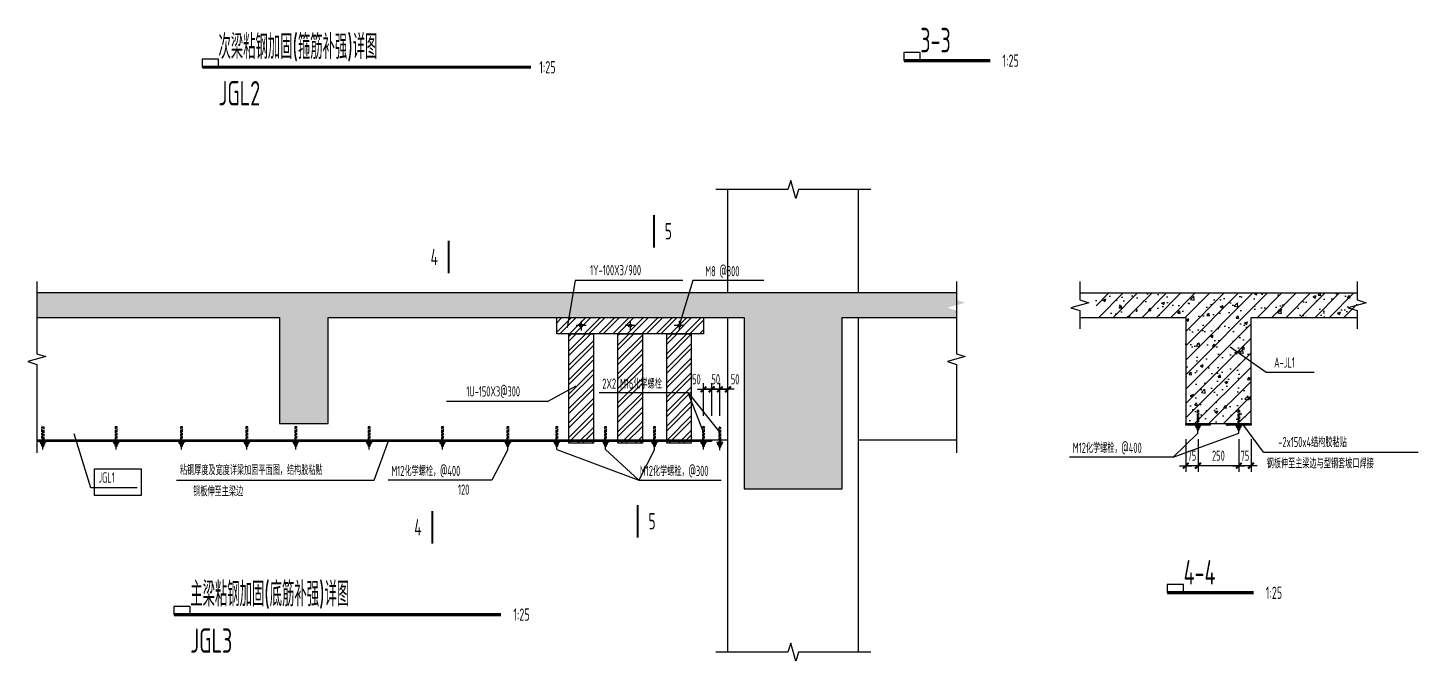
# Model space of a CAD drawing. Extents: x -469675 to 2400000, y -476501 to 2085364.
# Drawn here: x 503435 to 511958, y 372196 to 376075 of the extents above; entities that cross this region are included whole.
import ezdxf
from ezdxf.enums import TextEntityAlignment as Align

# ---------------------------------------------------------------- set-up
doc = ezdxf.new("R2010")
doc.units = 0
doc.header["$LTSCALE"] = 1000
doc.header["$MEASUREMENT"] = 0
doc.linetypes.add('DASH', pattern=[0.35, 0.25, -0.1])
doc.linetypes.add('DOTE', pattern=[2.42, 2, -0.2, 0.02, -0.2])
doc.layers.get('0').update_dxf_attribs({"linetype": 'CONTINUOUS', "lineweight": 20})
doc.layers.get('Defpoints').update_dxf_attribs({"linetype": 'CONTINUOUS'})
for name, color, linetype in [('C-DETAIL', 3, 'CONTINUOUS'), ('C-DETAIL_DIM', 3, 'CONTINUOUS'), ('C-DETAIL_STEEL_BOLT', 2, 'CONTINUOUS'), ('C-DETAIL_STEEL_HATCH', 8, 'CONTINUOUS'), ('C-DETAIL_STEEL_PL', 4, 'CONTINUOUS'), ('C-DETAIL_TEXT', 4, 'CONTINUOUS'), ('C-PLAN_SECMK', 4, 'CONTINUOUS')]:
    doc.layers.add(name, color=color, linetype=linetype)
doc.layers.add('C-注释', color=30, linetype='CONTINUOUS', plot=False)
doc.styles.add('DIM_FONT', font='gbxwxt.shx', dxfattribs={"width": 0.7, "bigfont": 'gbhzfs.shx'})
doc.styles.add('GBSTYLE', font='gbxwxt.shx', dxfattribs={"width": 0.7, "bigfont": 'gbhzfs.shx'})
doc.dimstyles.new('XB DIMN25', dxfattribs={"dimscale": 0.25, "dimtxt": 250, "dimasz": 1, "dimexe": 150, "dimexo": 150, "dimgap": 120, "dimtad": 1, "dimdec": 0, "dimzin": 0, "dimdsep": 46, "dimtxsty": 'DIM_FONT', "dimblk": '_dimx', "dimcen": 0.09, "dimclrd": 3, "dimclre": 3, "dimclrt": 7, "dimazin": 0, "dimtfac": 1, "dimtdec": 0, "dimtix": 1, "dimtmove": 2, "dimatfit": 3, "dimldrblk": '_dimx', "dimfxl": 0, "dimtolj": 1, "dimtzin": 0, "dimarcsym": 0})
pattern_1 = [(45, (-40519.7, -13810.71), (-44.194174, 44.194174), []), (45, (-40490.237, -13810.71), (-44.194174, 44.194174), [])]

# ---------------------------------------------------------------- blocks, each defined once
blk = doc.blocks.new('bolt_nut')
at = {"layer": 'C-DETAIL_STEEL_BOLT', "color": 7, "linetype": 'Continuous', "ltscale": 10}
for p, q in [((-1, 0.95), (-1, 0.05)), ((0.75, 1), (-0.75, 1)), ((0.75, 0), (-0.75, 0)), ((-0.5, 0.05), (-0.5, 0.95)), ((0.5, 0.05), (0.5, 0.95)), ((1, 0.95), (1, 0.05))]:
    blk.add_line(p, q, dxfattribs=at)
for centre, radius, start, end in [((-0.75, 0.35), 0.65, 67.38014, 112.61986), ((-0.75, 0.65), 0.65, 247.38014, 292.61986), ((0, -1.53), 2.53, 78.57881, 101.42119), ((0, 2.53), 2.53, 258.57881, 281.42119), ((0.75, 0.35), 0.65, 67.38014, 112.61986), ((0.75, 0.65), 0.65, 247.38014, 292.61986)]:
    blk.add_arc(centre, radius, start, end, dxfattribs=at)
blk = doc.blocks.new('bolt_out')
at = {"color": 7, "linetype": 'Continuous', "ltscale": 10}
for p, q in [((-0.3, 1.25), (-0.5, 1)), ((-0.3, 1.25), (0.3, 1.25)), ((0.3, 1.25), (0.5, 1))]:
    blk.add_line(p, q, dxfattribs=at)
at = {"color": 8, "linetype": 'Continuous', "ltscale": 10}
for p, q in [((-0.5, 0.5), (0.5, 0.5)), ((-0.3, 0.75), (0.3, 0.75)), ((-0.3, 0.25), (0.3, 0.25))]:
    blk.add_line(p, q, dxfattribs=at)
at = {"color": 7, "linetype": 'Continuous', "ltscale": 10}
blk.add_lwpolyline([(-0.5, 0), (0.5, 0), (0.5, 1), (-0.5, 1), (-0.5, 0)], dxfattribs=at)
blk = doc.blocks.new('A$C46161014')
at = {"layer": 'C-DETAIL_STEEL_BOLT', "color": 1, "linetype": 'DOTE', "ltscale": 0.1}
blk.add_line((0, 79.6), (0, -165), dxfattribs=at)
at = {"layer": 'C-DETAIL_STEEL_BOLT', "color": 7, "ltscale": 10}
blk.add_lwpolyline([(-30, 5), (-30, 0), (30, 0), (30, 5)], close=True, dxfattribs=at)
at = {"layer": 'C-DETAIL_STEEL_BOLT', "color": 8, "linetype": 'DASH', "ltscale": 0.1}
blk.add_lwpolyline([(-10, 40), (-10, -150), (10, -150), (10, 40)], dxfattribs=at)
at = {"layer": 'C-DETAIL_STEEL_BOLT', "ltscale": 10, "xscale": 20, "yscale": 20, "zscale": 20}
for name, p in [('bolt_nut', (0, 5)), ('bolt_out', (0, 25))]:
    blk.add_blockref(name, p, dxfattribs=at)
blk = doc.blocks.new('_dimx')
blk.add_line((-150, 0), (150, 0))
at = {"const_width": 50}
blk.add_lwpolyline([(-70, -70), (70, 70)], dxfattribs=at)
blk = doc.blocks.new('*D1853')
at = {"layer": 'C-DETAIL_DIM', "color": 3, "lineweight": -2, "ltscale": 0.25, "transparency": 16777216}
for p, q in [((507576.8, 373861.2), (507576.6, 373861.2)), ((507577.1, 373698.7), (507577.1, 373898.7)), ((507627.1, 373861.2), (507577.1, 373861.2)), ((507627.1, 373698.7), (507627.1, 373898.7)), ((507627.3, 373861.2), (507627.6, 373861.2))]:
    blk.add_line(p, q, dxfattribs=at)
at = {"layer": 'Defpoints', "color": 0, "ltscale": 0.25, "transparency": 16777216}
for p in [(507577.1, 373861.2), (507577.1, 373661.2), (507627.1, 373661.2)]:
    blk.add_point(p, dxfattribs=at)
at = {"layer": 'C-DETAIL_DIM', "color": 3, "lineweight": -2, "ltscale": 0.25, "transparency": 16777216, "xscale": 0.25, "yscale": 0.25, "zscale": 0.25}
blk.add_blockref('_dimx', (507577.1, 373861.2), dxfattribs=at)
at = {"layer": 'C-DETAIL_DIM', "color": 3, "lineweight": -2, "ltscale": 0.25, "transparency": 16777216, "xscale": 0.25, "yscale": 0.25, "zscale": 0.25, "rotation": 180}
blk.add_blockref('_dimx', (507627.1, 373861.2), dxfattribs=at)
at = {"layer": 'C-DETAIL_DIM', "color": 7, "ltscale": 0.25, "transparency": 16777216, "insert": (507533.3, 373922.5), "char_height": 62.5, "attachment_point": 5, "style": 'DIM_FONT'}
blk.add_mtext('\\A1;50', dxfattribs=at)
blk = doc.blocks.new('*D1854')
at = {"layer": 'C-DETAIL_DIM', "color": 3, "lineweight": -2, "ltscale": 0.25, "transparency": 16777216}
for p, q in [((507676.8, 373861.2), (507676.6, 373861.2)), ((507677.1, 373698.7), (507677.1, 373898.7)), ((507727.1, 373861.2), (507677.1, 373861.2)), ((507727.1, 373698.7), (507727.1, 373898.7)), ((507727.3, 373861.2), (507727.6, 373861.2))]:
    blk.add_line(p, q, dxfattribs=at)
at = {"layer": 'Defpoints', "color": 0, "ltscale": 0.25, "transparency": 16777216}
for p in [(507677.1, 373861.2), (507677.1, 373661.2), (507727.1, 373661.2)]:
    blk.add_point(p, dxfattribs=at)
at = {"layer": 'C-DETAIL_DIM', "color": 3, "lineweight": -2, "ltscale": 0.25, "transparency": 16777216, "xscale": 0.25, "yscale": 0.25, "zscale": 0.25}
blk.add_blockref('_dimx', (507677.1, 373861.2), dxfattribs=at)
at = {"layer": 'C-DETAIL_DIM', "color": 3, "lineweight": -2, "ltscale": 0.25, "transparency": 16777216, "xscale": 0.25, "yscale": 0.25, "zscale": 0.25, "rotation": 180}
blk.add_blockref('_dimx', (507727.1, 373861.2), dxfattribs=at)
at = {"layer": 'C-DETAIL_DIM', "color": 7, "ltscale": 0.25, "transparency": 16777216, "insert": (507770.8, 373922.5), "char_height": 62.5, "attachment_point": 5, "style": 'DIM_FONT'}
blk.add_mtext('\\A1;50', dxfattribs=at)
blk = doc.blocks.new('*D1855')
at = {"layer": 'C-DETAIL_DIM', "color": 3, "lineweight": -2, "ltscale": 0.25, "transparency": 16777216}
for p, q in [((507626.8, 373861.2), (507626.6, 373861.2)), ((507627.1, 373698.7), (507627.1, 373898.7)), ((507677.1, 373861.2), (507627.1, 373861.2)), ((507677.1, 373698.7), (507677.1, 373898.7)), ((507677.3, 373861.2), (507677.6, 373861.2))]:
    blk.add_line(p, q, dxfattribs=at)
at = {"layer": 'Defpoints', "color": 0, "ltscale": 0.25, "transparency": 16777216}
for p in [(507627.1, 373861.2), (507627.1, 373661.2), (507677.1, 373661.2)]:
    blk.add_point(p, dxfattribs=at)
at = {"layer": 'C-DETAIL_DIM', "color": 3, "lineweight": -2, "ltscale": 0.25, "transparency": 16777216, "xscale": 0.25, "yscale": 0.25, "zscale": 0.25}
blk.add_blockref('_dimx', (507627.1, 373861.2), dxfattribs=at)
at = {"layer": 'C-DETAIL_DIM', "color": 3, "lineweight": -2, "ltscale": 0.25, "transparency": 16777216, "xscale": 0.25, "yscale": 0.25, "zscale": 0.25, "rotation": 180}
blk.add_blockref('_dimx', (507677.1, 373861.2), dxfattribs=at)
at = {"layer": 'C-DETAIL_DIM', "color": 7, "ltscale": 0.25, "transparency": 16777216, "insert": (507652.1, 373922.5), "char_height": 62.5, "attachment_point": 5, "style": 'DIM_FONT'}
blk.add_mtext('\\A1;50', dxfattribs=at)
blk = doc.blocks.new('剖面号')
at = {"layer": 'C-PLAN_SECMK', "color": 3, "const_width": 50, "flags": 128}
blk.add_lwpolyline([(400, 0), (-400, 0)], dxfattribs=at)
at = {"layer": 'C-PLAN_SECMK', "style": 'GBSTYLE', "width": 0.7}
blk.add_attdef('剖面号', text='', height=400, rotation=360, dxfattribs=at).set_placement((0, 350), align=Align.MIDDLE_CENTER)
blk = doc.blocks.new('*D1856')
at = {"layer": 'C-DETAIL_DIM', "color": 3, "lineweight": -2, "ltscale": 0.25, "transparency": 16777216}
for p, q in [((510533.4, 373555.8), (510533.4, 373355.8)), ((510608.4, 373555.8), (510608.4, 373355.8)), ((510533.1, 373393.3), (510532.9, 373393.3)), ((510608.4, 373393.3), (510533.4, 373393.3)), ((510608.6, 373393.3), (510608.9, 373393.3))]:
    blk.add_line(p, q, dxfattribs=at)
at = {"layer": 'Defpoints', "color": 0, "ltscale": 0.25, "transparency": 16777216}
for p in [(510533.4, 373593.3), (510608.4, 373593.3), (510533.4, 373393.3)]:
    blk.add_point(p, dxfattribs=at)
at = {"layer": 'C-DETAIL_DIM', "color": 3, "lineweight": -2, "ltscale": 0.25, "transparency": 16777216, "xscale": 0.25, "yscale": 0.25, "zscale": 0.25}
blk.add_blockref('_dimx', (510533.4, 373393.3), dxfattribs=at)
at = {"layer": 'C-DETAIL_DIM', "color": 3, "lineweight": -2, "ltscale": 0.25, "transparency": 16777216, "xscale": 0.25, "yscale": 0.25, "zscale": 0.25, "rotation": 180}
blk.add_blockref('_dimx', (510608.4, 373393.3), dxfattribs=at)
at = {"layer": 'C-DETAIL_DIM', "color": 7, "ltscale": 0.25, "transparency": 16777216, "insert": (510570.9, 373454.6), "char_height": 62.5, "attachment_point": 5, "style": 'DIM_FONT'}
blk.add_mtext('\\A1;75', dxfattribs=at)
blk = doc.blocks.new('*D1857')
at = {"layer": 'C-DETAIL_DIM', "color": 3, "lineweight": -2, "ltscale": 0.25, "transparency": 16777216}
for p, q in [((510858.4, 373555.8), (510858.4, 373355.8)), ((510933.4, 373555.8), (510933.4, 373355.8)), ((510858.1, 373393.3), (510857.9, 373393.3)), ((510933.4, 373393.3), (510858.4, 373393.3)), ((510933.6, 373393.3), (510933.9, 373393.3))]:
    blk.add_line(p, q, dxfattribs=at)
at = {"layer": 'Defpoints', "color": 0, "ltscale": 0.25, "transparency": 16777216}
for p in [(510858.4, 373593.3), (510933.4, 373593.3), (510858.4, 373393.3)]:
    blk.add_point(p, dxfattribs=at)
at = {"layer": 'C-DETAIL_DIM', "color": 3, "lineweight": -2, "ltscale": 0.25, "transparency": 16777216, "xscale": 0.25, "yscale": 0.25, "zscale": 0.25}
blk.add_blockref('_dimx', (510858.4, 373393.3), dxfattribs=at)
at = {"layer": 'C-DETAIL_DIM', "color": 3, "lineweight": -2, "ltscale": 0.25, "transparency": 16777216, "xscale": 0.25, "yscale": 0.25, "zscale": 0.25, "rotation": 180}
blk.add_blockref('_dimx', (510933.4, 373393.3), dxfattribs=at)
at = {"layer": 'C-DETAIL_DIM', "color": 7, "ltscale": 0.25, "transparency": 16777216, "insert": (510895.9, 373454.6), "char_height": 62.5, "attachment_point": 5, "style": 'DIM_FONT'}
blk.add_mtext('\\A1;75', dxfattribs=at)
blk = doc.blocks.new('*D1858')
at = {"layer": 'C-DETAIL_DIM', "color": 3, "lineweight": -2, "ltscale": 0.25, "transparency": 16777216}
for p, q in [((510608.4, 373555.8), (510608.4, 373355.8)), ((510858.4, 373555.8), (510858.4, 373355.8)), ((510858.1, 373393.3), (510608.6, 373393.3))]:
    blk.add_line(p, q, dxfattribs=at)
at = {"layer": 'Defpoints', "color": 0, "ltscale": 0.25, "transparency": 16777216}
for p in [(510608.4, 373593.3), (510858.4, 373593.3), (510608.4, 373393.3)]:
    blk.add_point(p, dxfattribs=at)
at = {"layer": 'C-DETAIL_DIM', "color": 3, "lineweight": -2, "ltscale": 0.25, "transparency": 16777216, "xscale": 0.25, "yscale": 0.25, "zscale": 0.25, "rotation": 180}
blk.add_blockref('_dimx', (510608.4, 373393.3), dxfattribs=at)
at = {"layer": 'C-DETAIL_DIM', "color": 3, "lineweight": -2, "ltscale": 0.25, "transparency": 16777216, "xscale": 0.25, "yscale": 0.25, "zscale": 0.25}
blk.add_blockref('_dimx', (510858.4, 373393.3), dxfattribs=at)
at = {"layer": 'C-DETAIL_DIM', "color": 7, "ltscale": 0.25, "transparency": 16777216, "insert": (510733.4, 373454.6), "char_height": 62.5, "attachment_point": 5, "style": 'DIM_FONT'}
blk.add_mtext('\\A1;250', dxfattribs=at)
blk = doc.blocks.new('ANC_BOLT')
at = {"layer": 'C-DETAIL_STEEL_BOLT', "color": 1, "linetype": 'DOTE', "ltscale": 0.1}
for p, q in [((1.5, 0), (-1.5, 0)), ((0, 1.5), (0, -1.5))]:
    blk.add_line(p, q, dxfattribs=at)
at = {"layer": 'C-DETAIL_STEEL_BOLT', "ltscale": 0.1}
blk.add_circle((0, 0), 0.5, dxfattribs=at)

msp = doc.modelspace()

# ---------------------------------------------------------------- hatches: boundary and pattern name
at = {"layer": 'C-DETAIL_STEEL_HATCH'}
h = msp.add_hatch(dxfattribs=at)
h.set_pattern_fill('钢筋混凝土', color=8, scale=25, style=0)
h.set_pattern_definition([(45, (-35332.525, -19885.4), (-44.194174, 44.194174), []), (50, (-35332.53, -19885.4), (179.315046, -15.688034), [18.75, -206.25]), (355, (-35332.53, -19885.4), (-34.687833, 188.048033), [15, -165]), (100.4514, (-35317.58, -19886.7), (144.627345, 172.359886), [15.935047, -175.28553]), (46.1842, (-35332.53, -19835.4), (266.81026, -41.37975), [28.125, -309.375]), (96.6356, (-35310.3, -19838.85), (233.66568, 243.52947), [23.90257, -262.92825]), (351.1842, (-35332.53, -19835.4), (233.66549, 243.52965), [22.5, -247.5]), (21, (-35307.53, -19847.9), (149.226763, -100.654723), [18.75, -206.25]), (326, (-35307.53, -19847.9), (60.828833, 181.28751), [15, -165]), (71.4514, (-35295.09, -19856.29), (210.055657, 80.632624), [15.935047, -175.28553]), (37.5, (-35332.525, -19885.4), (3.039964, 83.2234635), [0, -163, 0, -167.5, 0, -165.625]), (7.5, (-35332.525, -19885.4), (65.767384, 98.602928), [0, -95.5, 0, -159.25, 0, -63.125]), (327.5, (-35388.275, -19885.4), (133.455609, -5.638718), [0, -62.5, 0, -195, 0, -258.75]), (317.5, (-35413.28, -19885.4), (145.796542, 25.026246), [0, -81.25, 0, -129.5, 0, -183.75])])
h.paths.add_polyline_path([(508427.0924, 374301.0762), (509127.0924, 374301.0762), (509127.0924, 374343.5762), (509072.0924, 374361.0762), (509182.0924, 374391.0762), (509127.0924, 374408.5762), (509127.0924, 374451.0762), (503489.934, 374451.0762), (503489.934, 374301.0762), (504977.0924, 374301.0762), (504977.0924, 373651.0762), (505277.0924, 373651.0762), (505277.0924, 374301.0762), (507827.0924, 374301.0762), (507827.0924, 373251.0762), (508427.0924, 373251.0762)])
h = msp.add_hatch(dxfattribs=at)
h.set_pattern_fill('钢筋混凝土', color=8, scale=25, style=0)
h.set_pattern_definition([(45, (-35684.13, -19885.4), (-44.194174, 44.194174), []), (50, (-35684.13, -19885.4), (179.315046, -15.688034), [18.75, -206.25]), (355, (-35684.13, -19885.4), (-34.687833, 188.048033), [15, -165]), (100.4514, (-35669.19, -19886.7), (144.627345, 172.359886), [15.935047, -175.28553]), (46.1842, (-35684.13, -19835.4), (266.81026, -41.37975), [28.125, -309.375]), (96.6356, (-35661.9, -19838.85), (233.66568, 243.52947), [23.90257, -262.92825]), (351.1842, (-35684.13, -19835.4), (233.66549, 243.52965), [22.5, -247.5]), (21, (-35659.13, -19847.9), (149.226763, -100.654723), [18.75, -206.25]), (326, (-35659.13, -19847.9), (60.828833, 181.28751), [15, -165]), (71.4514, (-35646.7, -19856.29), (210.055657, 80.632624), [15.935047, -175.28553]), (37.5, (-35684.13, -19885.4), (3.039964, 83.2234635), [0, -163, 0, -167.5, 0, -165.625]), (7.5, (-35684.13, -19885.4), (65.767384, 98.602928), [0, -95.5, 0, -159.25, 0, -63.125]), (327.5, (-35739.88, -19885.4), (133.455609, -5.638718), [0, -62.5, 0, -195, 0, -258.75]), (317.5, (-35764.88, -19885.4), (145.796542, 25.026246), [0, -81.25, 0, -129.5, 0, -183.75])])
h.paths.add_polyline_path([(510933.3511, 374301.0762), (511583.3511, 374301.0762), (511583.3511, 374451.0762), (509983.3511, 374451.0762), (509983.3511, 374301.0762), (510533.3511, 374301.0762), (510533.3511, 373651.0762), (510933.3511, 373651.0762)])
at = {"layer": 'C-DETAIL_STEEL_HATCH', "linetype": 'ByBlock', "lineweight": -2, "ltscale": 0.25}
h = msp.add_hatch(dxfattribs=at)
h.set_pattern_fill('金属', color=8, scale=25, style=0)
h.set_pattern_definition([(45, (-40519.7, -13710.71), (-44.194174, 44.194174), []), (45, (-40490.237, -13710.71), (-44.194174, 44.194174), [])])
h.paths.add_polyline_path([(506677.0924, 374301.0762), (506677.0924, 374201.0762), (507577.0924, 374201.0762), (507577.0924, 374301.0762)])
h = msp.add_hatch(dxfattribs=at)
h.set_pattern_fill('金属', color=8, scale=25, style=0)
h.set_pattern_definition(pattern_1)
h.paths.add_polyline_path([(506902.0924, 373531.0762), (506902.0924, 374201.0762), (506752.0924, 374201.0762), (506752.0924, 373531.0762)])
h = msp.add_hatch(dxfattribs=at)
h.set_pattern_fill('金属', color=8, scale=25, style=0)
h.set_pattern_definition(pattern_1)
h.paths.add_polyline_path([(507202.0924, 373531.0762), (507202.0924, 374201.0762), (507052.0924, 374201.0762), (507052.0924, 373531.0762)])
h = msp.add_hatch(dxfattribs=at)
h.set_pattern_fill('金属', color=8, scale=25, style=0)
h.set_pattern_definition(pattern_1)
h.paths.add_polyline_path([(507502.0924, 373531.0762), (507502.0924, 374201.0762), (507352.0924, 374201.0762), (507352.0924, 373531.0762)])
at = {"layer": 'C-DETAIL_STEEL_HATCH'}
h = msp.add_hatch(dxfattribs=at)
h.set_pattern_fill('标准钢筋混凝土', color=8, scale=0.25, style=0)
h.set_pattern_definition([(45, (-35759.13, -19837.65), (-47.022601, 47.022601), []), (50, (-35759.13, -19885.4), (179.315046, -15.688034), [18.75, -206.25]), (355, (-35759.13, -19885.4), (-34.687833, 188.048033), [15, -165]), (100.4514, (-35744.19, -19886.7), (144.627345, 172.359886), [15.935047, -175.28553]), (46.1842, (-35759.13, -19835.4), (266.81026, -41.37975), [28.125, -309.375]), (96.6356, (-35736.9, -19838.85), (233.66568, 243.52947), [23.90257, -262.92825]), (351.1842, (-35759.13, -19835.4), (233.66549, 243.52965), [22.5, -247.5]), (21, (-35734.13, -19847.9), (149.226763, -100.654723), [18.75, -206.25]), (326, (-35734.13, -19847.9), (60.828833, 181.28751), [15, -165]), (71.4514, (-35721.7, -19856.29), (210.055657, 80.632624), [15.935047, -175.28553]), (37.5, (-35759.13, -19885.4), (3.039964, 83.2234635), [0, -163, 0, -167.5, 0, -165.625]), (7.5, (-35759.13, -19885.4), (65.767384, 98.602928), [0, -95.5, 0, -159.25, 0, -63.125]), (327.5, (-35814.88, -19885.4), (133.455609, -5.638718), [0, -62.5, 0, -195, 0, -258.75]), (317.5, (-35839.88, -19885.4), (145.796542, 25.026246), [0, -81.25, 0, -129.5, 0, -183.75])])
h.paths.add_polyline_path([(510683.3511, 373651.0762), (510533.3511, 373651.0762), (510533.3511, 373641.0762), (510683.3511, 373641.0762)])
h = msp.add_hatch(dxfattribs=at)
h.set_pattern_fill('标准钢筋混凝土', color=8, scale=0.25, style=0)
h.set_pattern_definition([(45, (-35484.13, -19837.65), (-47.022601, 47.022601), []), (50, (-35484.13, -19885.4), (179.315046, -15.688034), [18.75, -206.25]), (355, (-35484.13, -19885.4), (-34.687833, 188.048033), [15, -165]), (100.4514, (-35469.19, -19886.7), (144.627345, 172.359886), [15.935047, -175.28553]), (46.1842, (-35484.13, -19835.4), (266.81026, -41.37975), [28.125, -309.375]), (96.6356, (-35461.9, -19838.85), (233.66568, 243.52947), [23.90257, -262.92825]), (351.1842, (-35484.13, -19835.4), (233.66549, 243.52965), [22.5, -247.5]), (21, (-35459.13, -19847.9), (149.226763, -100.654723), [18.75, -206.25]), (326, (-35459.13, -19847.9), (60.828833, 181.28751), [15, -165]), (71.4514, (-35446.7, -19856.29), (210.055657, 80.632624), [15.935047, -175.28553]), (37.5, (-35484.13, -19885.4), (3.039964, 83.2234635), [0, -163, 0, -167.5, 0, -165.625]), (7.5, (-35484.13, -19885.4), (65.767384, 98.602928), [0, -95.5, 0, -159.25, 0, -63.125]), (327.5, (-35539.88, -19885.4), (133.455609, -5.638718), [0, -62.5, 0, -195, 0, -258.75]), (317.5, (-35564.88, -19885.4), (145.796542, 25.026246), [0, -81.25, 0, -129.5, 0, -183.75])])
h.paths.add_polyline_path([(510933.3511, 373651.0762), (510783.3511, 373651.0762), (510783.3511, 373641.0762), (510933.3511, 373641.0762)])
msp.add_hatch(color=256, dxfattribs=at).paths.add_polyline_path([(503489.934, 373551.0762), (503489.934, 373541.0762), (507627.0924, 373541.0762), (507627.0924, 373551.0762)])

# ---------------------------------------------------------------- linework, layer by layer
at = {"layer": 'C-DETAIL', "ltscale": 0.25}
for p, q in [((507727.0924, 374451.0762), (507727.0924, 375085.4073)), ((508527.0924, 374451.0762), (508527.0924, 375085.4073)), ((509127.0924, 374451.0762), (503489.934, 374451.0762)), ((503489.934, 374301.0762), (504977.0924, 374301.0762)), ((505277.0924, 374301.0762), (507827.0924, 374301.0762)), ((507727.0924, 372251.0762), (507727.0924, 374301.0762)), ((507827.0924, 374301.0762), (507827.0924, 373251.0762)), ((508427.0924, 373251.0762), (508427.0924, 374301.0762)), ((508427.0924, 374301.0762), (509127.0924, 374301.0762)), ((508527.0924, 372251.0762), (508527.0924, 374301.0762)), ((503489.934, 373551.0762), (504877.0924, 373551.0762)), ((505177.0924, 373551.0762), (507727.0924, 373551.0762)), ((508527.0924, 373551.0762), (509127.0924, 373551.0762)), ((507827.0924, 373251.0762), (508427.0924, 373251.0762))]:
    msp.add_line(p, q, dxfattribs=at)
at = {"layer": 'C-DETAIL', "ltscale": 0.25, "flags": 128}
for points in [[(508602.0924, 375085.4073), (508159.5924, 375085.4073), (508142.0924, 375030.4073), (508112.0924, 375140.4073), (508094.5924, 375085.4073), (507652.0924, 375085.4073)], [(503489.934, 374521.0762), (503489.934, 374078.5762), (503544.934, 374061.0762), (503434.934, 374031.0762), (503489.934, 374013.5762), (503489.934, 373471.0762)], [(509127.0924, 374521.0762), (509127.0924, 374078.5762), (509182.0924, 374061.0762), (509072.0924, 374031.0762), (509127.0924, 374013.5762), (509127.0924, 373471.0762)], [(509883.3511, 374521.0762), (509883.3511, 374408.5762), (509938.3511, 374391.0762), (509828.3511, 374361.0762), (509883.3511, 374343.5762), (509883.3511, 374231.0762)], [(511583.3511, 374521.0762), (511583.3511, 374408.5762), (511638.3511, 374391.0762), (511528.3511, 374361.0762), (511583.3511, 374343.5762), (511583.3511, 374231.0762)], [(508602.0924, 372251.0762), (508159.5924, 372251.0762), (508142.0924, 372196.0762), (508112.0924, 372306.0762), (508094.5924, 372251.0762), (507652.0924, 372251.0762)]]:
    msp.add_lwpolyline(points, dxfattribs=at)
at = {"layer": 'C-DETAIL', "ltscale": 0.25}
for points in [[(505277.0924, 374451.0762), (504977.0924, 374451.0762)], [(504977.0924, 374301.0762), (504977.0924, 373651.0762), (505277.0924, 373651.0762), (505277.0924, 374301.0762)]]:
    msp.add_lwpolyline(points, dxfattribs=at)
at = {"layer": 'C-DETAIL', "linetype": 'ByBlock', "lineweight": -2, "ltscale": 0.25}
for points in [[(509883.3511, 374451.0762), (511583.3511, 374451.0762)], [(509883.3511, 374301.0762), (510533.3511, 374301.0762), (510533.3511, 373651.0762), (510933.3511, 373651.0762), (510933.3511, 374301.0762), (511583.3511, 374301.0762)]]:
    msp.add_lwpolyline(points, dxfattribs=at)
at = {"layer": 'C-DETAIL_STEEL_PL', "ltscale": 0.25}
for points in [[(506677.0924, 374301.0762), (507577.0924, 374301.0762), (507577.0924, 374201.0762), (506677.0924, 374201.0762)], [(506752.0924, 374201.0762), (506902.0924, 374201.0762), (506902.0924, 373531.0762), (506752.0924, 373531.0762)], [(507052.0924, 374201.0762), (507202.0924, 374201.0762), (507202.0924, 373531.0762), (507052.0924, 373531.0762)], [(507352.0924, 374201.0762), (507502.0924, 374201.0762), (507502.0924, 373531.0762), (507352.0924, 373531.0762)], [(510533.3511, 373651.0762), (510683.3511, 373651.0762), (510683.3511, 373641.0762), (510533.3511, 373641.0762)], [(510783.3511, 373651.0762), (510933.3511, 373651.0762), (510933.3511, 373641.0762), (510783.3511, 373641.0762)]]:
    msp.add_lwpolyline(points, close=True, dxfattribs=at)
msp.add_lwpolyline([(503489.934, 373551.0762), (507627.0924, 373551.0762), (507627.0924, 373541.0762), (503489.934, 373541.0762)], dxfattribs=at)
at = {"layer": 'C-DETAIL_TEXT', "linetype": 'ByBlock', "lineweight": -2, "ltscale": 0.25}
for p, q in [((506790.1007, 374528.4756), (506741.0081, 374239.5777)), ((511027.0146, 373963.0807), (510806.1441, 374119.3983)), ((506621.1194, 373785.8258), (506795.8499, 373882.568)), ((507483.9124, 373839.8279), (507677.0924, 373597.4204)), ((503820.3987, 373258.3732), (503718.7235, 373588.8796)), ((505558.4277, 373305.1012), (505645.8947, 373545.787))]:
    msp.add_line(p, q, dxfattribs=at)
at = {"layer": 'C-DETAIL_TEXT', "ltscale": 0.25}
for p, q in [((507450.1462, 374528.4756), (506790.1007, 374528.4756)), ((507510.7813, 374528.4756), (507427.0924, 374251.0762)), ((507945.8758, 374528.4756), (507510.7813, 374528.4756)), ((511321.2697, 373963.0807), (511027.0146, 373963.0807)), ((506621.1194, 373785.8258), (506002.1208, 373785.8258)), ((510456.8897, 373446.4519), (510858.3511, 373593.3162)), ((511008.9529, 373475.9424), (510882.5708, 373647.0012)), ((506677.0924, 373493.3162), (507179.6492, 373305.1012)), ((507179.6492, 373305.1012), (506977.0924, 373493.3162)), ((511008.9529, 373475.9424), (511958.2027, 373475.9424)), ((504106.1414, 373258.3732), (503820.3987, 373258.3732)), ((504345.5074, 373305.1012), (505558.4277, 373305.1012))]:
    msp.add_line(p, q, dxfattribs=at)
at = {"layer": 'C-DETAIL_TEXT', "color": 3, "linetype": 'Continuous', "ltscale": 0.25, "const_width": 20, "flags": 128}
for points in [[(509334.8428, 375874.5233), (508805.9652, 375874.5233)], [(510949.2477, 372615.182), (510420.3701, 372615.182)], [(506336.2037, 372481.6263), (504331.0645, 372481.6263)]]:
    msp.add_lwpolyline(points, dxfattribs=at)
at = {"layer": 'C-DETAIL_TEXT', "color": 3, "ltscale": 0.25, "const_width": 17.5, "flags": 128}
msp.add_lwpolyline([(506519.8092, 375833.9245), (504503.8737, 375833.9245)], dxfattribs=at)
at = {"layer": 'C-DETAIL_TEXT', "ltscale": 0.25, "flags": 128}
for points in [[(507577.0924, 373599.159), (507483.9124, 373839.8279), (506937.0787, 373839.8279)], [(510608.3511, 373593.3162), (510456.8897, 373446.4519), (509820.8292, 373446.4519)], [(506377.0924, 373493.3162), (506279.6492, 373305.1012), (505643.5887, 373305.1012)], [(507277.0924, 373493.3162), (507179.6492, 373305.1012), (507685.2757, 373305.1012)]]:
    msp.add_lwpolyline(points, dxfattribs=at)
at = {"layer": 'C-注释'}
for points in [[(504603.8737, 375883.9245), (504503.8737, 375883.9245), (504503.8737, 375833.9245), (504603.8737, 375833.9245)], [(508905.9652, 375924.5233), (508805.9652, 375924.5233), (508805.9652, 375874.5233), (508905.9652, 375874.5233)], [(510520.3701, 372665.182), (510420.3701, 372665.182), (510420.3701, 372615.182), (510520.3701, 372615.182)], [(504431.0645, 372531.6263), (504331.0645, 372531.6263), (504331.0645, 372481.6263), (504431.0645, 372481.6263)]]:
    msp.add_lwpolyline(points, close=True, dxfattribs=at)
at = {"layer": 'C-注释', "ltscale": 0.25}
msp.add_lwpolyline([(503843.1869, 373374.5651), (504130.0206, 373374.5651), (504130.0206, 373210.6373), (503843.1869, 373210.6373)], close=True, dxfattribs=at)

# ---------------------------------------------------------------- block references
at = {"layer": 'C-DETAIL_STEEL_BOLT', "ltscale": 0.25, "xscale": 20, "yscale": 20, "zscale": 20}
for p in [(506827.0924, 374251.0762), (507127.0924, 374251.0762), (507427.0924, 374251.0762)]:
    msp.add_blockref('ANC_BOLT', p, dxfattribs=at)
at = {"layer": 'C-DETAIL_STEEL_BOLT', "color": 7, "linetype": 'ByBlock', "lineweight": -2, "ltscale": 0.25, "rotation": 180}
for p, xscale, yscale, zscale in [((510608.3511, 373641.0762), 0.5999999998603016, 0.5999999998603016, 0.5999999998603016), ((510858.3511, 373641.0762), 0.5999999998603016, 0.5999999998603016, 0.5999999998603016), ((503527.0924, 373541.0762), -0.5999999999767169, 0.6000000000931323, 0.6), ((503977.0924, 373541.0762), 0.5999999998603016, 0.5999999998603016, 0.5999999998603016), ((504377.0924, 373541.0762), 0.5999999998603016, 0.5999999998603016, 0.5999999998603016), ((504777.0924, 373541.0762), 0.5999999998603016, 0.5999999998603016, 0.5999999998603016), ((505077.0924, 373541.0762), 0.5999999998603016, 0.5999999998603016, 0.5999999998603016), ((505527.0924, 373541.0762), 0.5999999998603016, 0.5999999998603016, 0.5999999998603016), ((505977.0924, 373541.0762), 0.5999999998603016, 0.5999999998603016, 0.5999999998603016), ((506377.0924, 373541.0762), 0.5999999998603016, 0.5999999998603016, 0.5999999998603016), ((506677.0924, 373541.0762), 0.5999999998603016, 0.5999999998603016, 0.5999999998603016), ((506977.0924, 373541.0762), 0.5999999998603016, 0.5999999998603016, 0.5999999998603016), ((507277.0924, 373541.0762), 0.5999999998603016, 0.5999999998603016, 0.5999999998603016), ((507577.0924, 373541.0762), 0.5999999998603016, 0.5999999998603016, 0.5999999998603016), ((507677.0924, 373536.0762), 0.6000000000931323, 0.6000000000931323, 0.6000000000931323)]:
    msp.add_blockref('A$C46161014', p, dxfattribs=dict(at, xscale=xscale, yscale=yscale, zscale=zscale))
at = {"layer": 'C-PLAN_SECMK', "ltscale": 0.25}
ref = msp.add_blockref('剖面号', (507274.2275, 374829.2962), dxfattribs=dict(at, xscale=-0.25, yscale=0.25, zscale=0.25, rotation=270))
ref.add_attrib('剖面号', '5', dxfattribs={"height": 100, "style": 'GBSTYLE', "width": 0.7}).set_placement((507361.7275, 374829.2962), align=Align.MIDDLE_CENTER)
ref = msp.add_blockref('剖面号', (506014.1059, 374671.7549), dxfattribs=dict(at, xscale=0.25, yscale=0.25, zscale=0.25, rotation=90))
ref.add_attrib('剖面号', '4', dxfattribs={"height": 100, "style": 'GBSTYLE', "width": 0.7}).set_placement((505926.6059, 374671.7549), align=Align.MIDDLE_CENTER)
ref = msp.add_blockref('剖面号', (507174.2275, 373053.0108), dxfattribs=dict(at, xscale=-0.25, yscale=0.25, zscale=0.25, rotation=270))
ref.add_attrib('剖面号', '5', dxfattribs={"height": 100, "style": 'GBSTYLE', "width": 0.7}).set_placement((507261.7275, 373053.0108), align=Align.MIDDLE_CENTER)
ref = msp.add_blockref('剖面号', (505914.1059, 373016.0837), dxfattribs=dict(at, xscale=0.25, yscale=0.25, zscale=0.25, rotation=90))
ref.add_attrib('剖面号', '4', dxfattribs={"height": 100, "style": 'GBSTYLE', "width": 0.7}).set_placement((505826.6059, 373016.0837), align=Align.MIDDLE_CENTER)

# ---------------------------------------------------------------- texts
at = {"layer": 'C-DETAIL_TEXT', "color": 30, "ltscale": 0.25, "style": 'GBSTYLE', "width": 0.7}
for s, rotation, p in [('次梁粘钢加固(箍筋补强)详图', 0.00000003, (504603.8737, 375883.9245)), ('3-3', 0.00000003, (508905.9652, 375924.5233)), ('JGL2', 359.99999997, (504603.8737, 375599.432)), ('4-4', 0.00000003, (510520.3701, 372665.182)), ('主梁粘钢加固(底筋补强)详图', 0.00000003, (504431.0645, 372531.6263)), ('JGL3', 359.99999997, (504431.0645, 372247.1338))]:
    msp.add_text(s, height=150, rotation=rotation, dxfattribs=at).set_placement(p)
at = {"layer": 'C-DETAIL_TEXT', "color": 3, "ltscale": 0.25, "style": 'GBSTYLE', "width": 0.7}
for p in [(509409.8428, 375837.0233), (506570.2873, 375796.4245), (511024.2477, 372577.682), (506411.2037, 372444.1263)]:
    msp.add_text('1:25', height=75, rotation=359.99999987, dxfattribs=at).set_placement(p)
at = {"layer": 'C-DETAIL_TEXT', "ltscale": 0.25, "style": 'GBSTYLE', "width": 0.7}
for s, rotation, p in [('1Y-100X3/900', 359.99999995, (506881.9189, 374559.5817)), ('M8 @300', 359.99999995, (507587.5164, 374553.4756)), ('A-JL1', 359.99999995, (511075.3946, 373994.1868)), ('2X2 M16化学螺栓', 359.99999995, (506956.8185, 373864.8279)), ('1U-150X3@300', 359.99999995, (506123.4744, 373816.9319)), ('-2x150x4结构胶粘贴', 359.99999995, (511100.771, 373507.0484)), ('M12化学螺栓，@400', 359.99999995, (509840.5691, 373471.4519)), ('粘钢厚度及宽度详梁加固平面图，结构胶粘贴', 359.99999995, (504367.3432, 373336.2072)), ('钢板伸至主梁边与型钢套坡口焊接', 359.99999995, (511029.7141, 373376.8288)), ('JGL1', 359.99999995, (503867.9666, 373289.4793)), ('M12化学螺栓，@400', 359.99999995, (505663.3285, 373330.1012)), ('M12化学螺栓，@300', 0.00000005, (507186.869, 373330.1012)), ('钢板伸至主梁边', 359.99999995, (504448.7674, 373205.9876))]:
    msp.add_text(s, height=62.5, rotation=rotation, dxfattribs=at).set_placement(p)
msp.add_text('120', height=62.5, rotation=359.99999995, dxfattribs=at).set_placement((506106.9927, 373246.9959), align=Align.MIDDLE)

# ---------------------------------------------------------------- dimensions: what is measured, and where the dimension line sits
at = {"layer": 'C-DETAIL_DIM', "ltscale": 0.25}
for base, p1, p2, picture, middle in [((507577.0924, 373861.219), (507627.0924, 373661.219), (507577.0924, 373661.219), '*D1853', (507533.3424, 373922.469)), ((507677.0924, 373861.219), (507727.0924, 373661.219), (507677.0924, 373661.219), '*D1854', (507770.8424, 373922.469))]:
    dim = msp.add_linear_dim(base=base, p1=p1, p2=p2, angle=180, dimstyle='XB DIMN25', dxfattribs=at)
    dim.commit()
    dim.dimension.update_dxf_attribs({"geometry": picture, "text_midpoint": middle, "dimtype": 160})
for base, p1, p2, picture, middle in [((507627.0924, 373861.219), (507677.0924, 373661.219), (507627.0924, 373661.219), '*D1855', (507652.0924, 373922.469)), ((510533.3511, 373393.3162), (510608.3511, 373593.3162), (510533.3511, 373593.3162), '*D1856', (510570.8511, 373454.5662)), ((510608.3511, 373393.3162), (510858.3511, 373593.3162), (510608.3511, 373593.3162), '*D1858', (510733.3511, 373454.5662)), ((510858.3511, 373393.3162), (510933.3511, 373593.3162), (510858.3511, 373593.3162), '*D1857', (510895.8511, 373454.5662))]:
    dim = msp.add_linear_dim(base=base, p1=p1, p2=p2, angle=180, dimstyle='XB DIMN25', dxfattribs=at)
    dim.commit()
    dim.dimension.update_dxf_attribs({"geometry": picture, "text_midpoint": middle})

doc.saveas('drawing.dxf')
